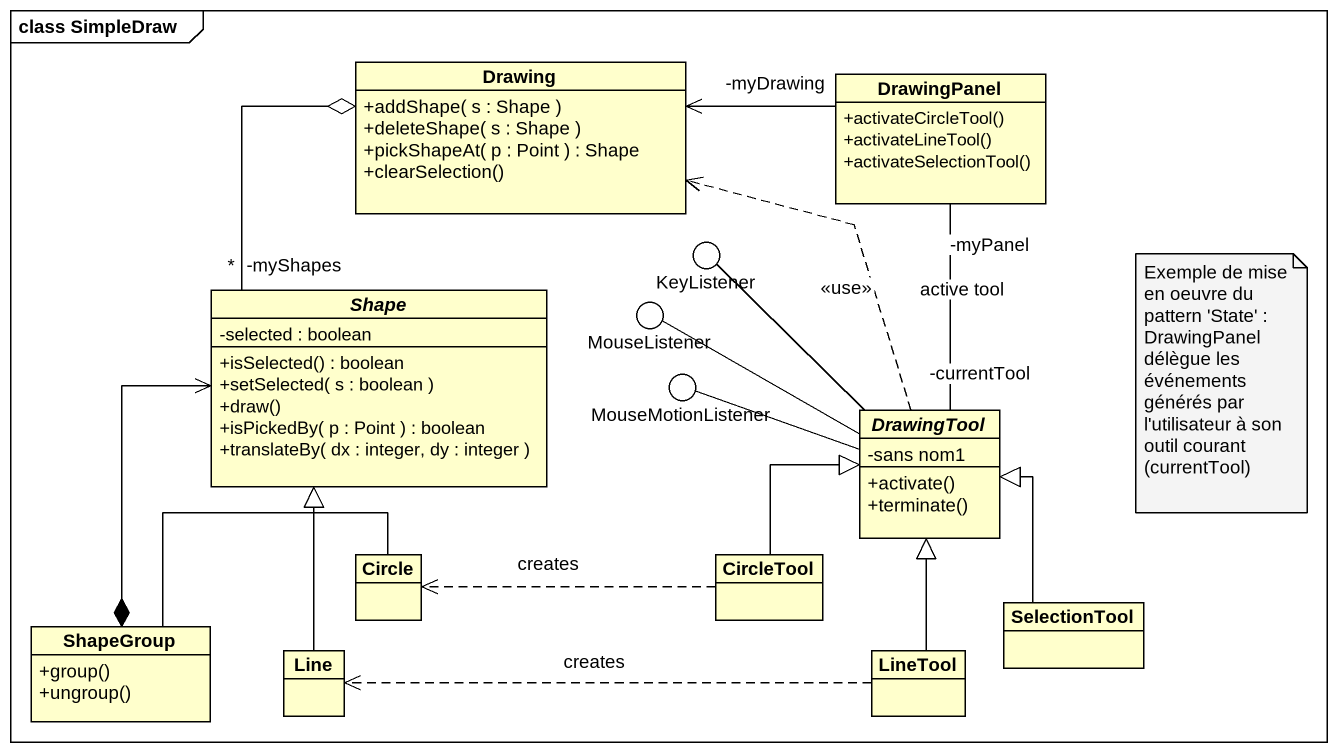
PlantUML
@startuml
mainframe class SimpleDraw
allowmixing
hide circle
hide empty members
skinparam classAttributeIconSize 0
class Drawing {
  +addShape( s : Shape )
  +deleteShape( s : Shape )
  +pickShapeAt( p : Point ) : Shape
  +clearSelection()
}
class DrawingPanel {
  +activateCircleTool()
  +activateLineTool()
  +activateSelectionTool()
}
abstract class Shape {
  -selected : boolean
  +isSelected() : boolean
  +setSelected( s : boolean )
  +draw()
  +isPickedBy( p : Point ) : boolean
  +translateBy( dx : integer, dy : integer )
}
() MouseListener
() KeyListener
() MouseMotionListener
abstract class DrawingTool {
  -sans nom1
  +activate()
  +terminate()
}
class "Circle" as Circle_
class CircleTool
class SelectionTool
class ShapeGroup {
  +group()
  +ungroup()
}
class Line
class LineTool
Drawing <-right- "-myDrawing" DrawingPanel
Drawing o-- "-myShapes\n*" Shape
DrawingPanel "-myPanel" -- "-currentTool" DrawingTool : active tool
DrawingTool .up.> Drawing : <<use>>
DrawingTool -left- MouseListener
DrawingTool -up- KeyListener
DrawingTool -left- MouseMotionListener
Circle_ -up-|> Shape
CircleTool -up-|> DrawingTool
CircleTool .left.> Circle_ : creates
SelectionTool -up-|> DrawingTool
ShapeGroup *-up-> Shape
ShapeGroup -up-|> Shape
Line -up-|> Shape
LineTool -up-|> DrawingTool
LineTool .left.> Line : creates
note as N1
  Exemple de mise en oeuvre du pattern 'State' : DrawingPanel délègue les événements générés par l'utilisateur à son outil courant (currentTool)
end note
@enduml
